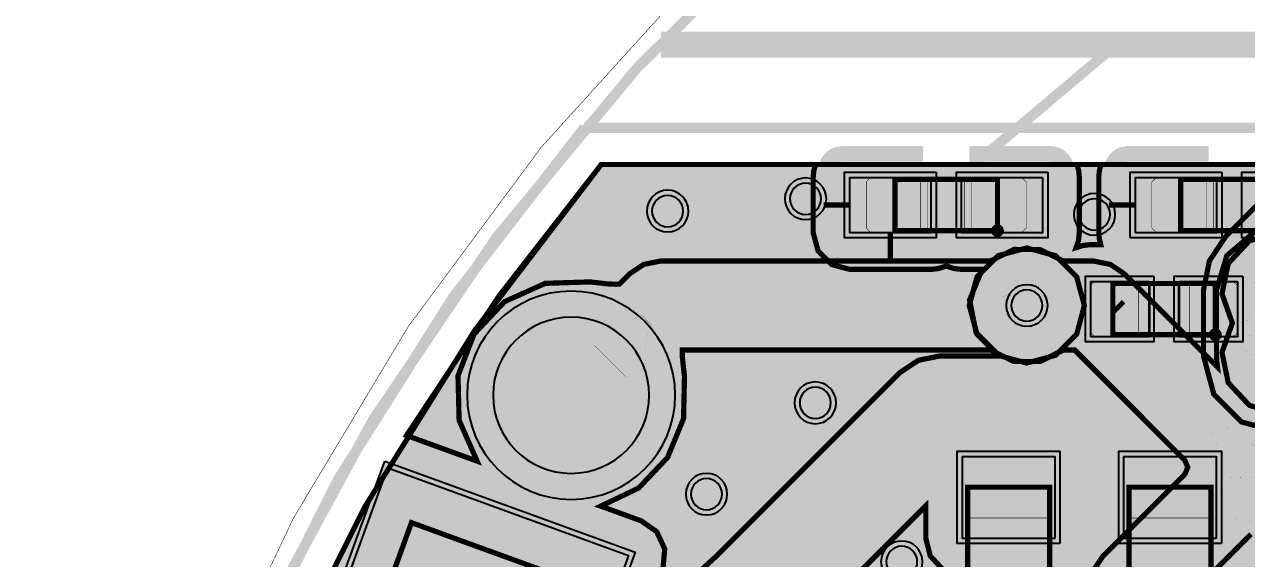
# Model space of a CAD drawing. Header units: millimetres. Extents: x -28.2 to 22.2, y -22.2 to 22.3.
# Drawn here: x -22.2 to -10.28, y 10.07 to 15.28 of the extents above; entities that cross this region are included whole.
import ezdxf

# ---------------------------------------------------------------- set-up
doc = ezdxf.new("R2010")
doc.units = ezdxf.units.MM
doc.header["$MEASUREMENT"] = 0
for name, color, linetype, true_color in [('Board-Outline-Layer', 7, 'Continuous', 0xff00ff), ('Bottom-Layer', 7, 'Continuous', 0x0000ff), ('Bottom-Paste-Mask-Layer', 7, 'Continuous', 0x800000), ('Bottom-Silkscreen-Layer', 7, 'Continuous', 0x66cc33), ('Bottom-Solder-Mask-Layer', 7, 'Continuous', 0xaa00ff), ('Component-Marking-Layer', 7, 'Continuous', 0x66ffcc), ('Component-Shape-Layer', 7, 'Continuous', 0x00cccc), ('Document-Layer', 7, 'Continuous', 0xffffff), ('GND', 7, 'Continuous', 0x999966), ('Hole-Layer', 7, 'Continuous', 0x222222), ('Multi-Layer', 7, 'Continuous', 0xc0c0c0), ('Pin-Soldering-Layer', 7, 'Continuous', 0xcc9999), ('POWER', 7, 'Continuous', 0x008000), ('Top-Layer', 7, 'Continuous', 0xff0000), ('Top-Paste-Mask-Layer', 7, 'Continuous', 0x808080), ('Top-Solder-Mask-Layer', 7, 'Continuous', 0x800080)]:
    doc.layers.add(name, color=color, linetype=linetype, true_color=true_color)

msp = doc.modelspace()

# ---------------------------------------------------------------- hatches: boundary and pattern name
at = {"layer": 'Bottom-Layer', "transparency": 33554610}
for points in [[(-16.573, 13.917), (-14.482, 13.917), (-14.499, 13.855), (-14.505, 13.791), (-14.505, 13.251), (-14.457, 13.072), (-14.326, 12.941), (-14.147, 12.893), (-13.357, 12.893), (-13.28, 12.902), (-13.207, 12.926), (-13.133, 12.902), (-13.057, 12.893), (-12.857, 12.893), (-12.979, 12.594), (-12.916, 12.278), (-12.689, 12.048), (-13.269, 12.048), (-13.479, 12.006), (-13.657, 11.887), (-15.437, 10.107), (-15.623, 9.937), (-15.824, 9.784), (-15.919, 9.829), (-16.022, 9.844), (-16.588, 9.844), (-16.767, 9.796), (-16.899, 9.665), (-16.947, 9.486), (-16.947, 8.946), (-16.899, 8.767), (-16.767, 8.636), (-16.588, 8.588), (-16.022, 8.588), (-15.961, 8.593), (-15.901, 8.609), (-15.843, 8.306), (-15.632, 8.079), (-15.334, 7.998), (-15.038, 8.088), (-14.834, 8.321), (-14.785, 8.626), (-14.786, 8.645), (-14.768, 8.716), (-14.74, 8.784), (-14.711, 8.863), (-14.701, 8.946), (-14.701, 9.035), (-14.671, 9.231), (-14.584, 9.408), (-13.406, 10.586), (-13.406, 10.268), (-13.363, 10.098), (-13.243, 9.968), (-13.319, 9.902), (-13.374, 9.817), (-13.667, 9.817), (-13.877, 9.775), (-14.055, 9.656), (-14.096, 9.616), (-14.286, 9.411), (-14.353, 9.139), (-14.281, 8.869), (-14.088, 8.667), (-14.74, 8.015), (-14.845, 7.868), (-14.897, 7.695), (-14.986, 7.574), (-15.018, 7.426), (-15.018, 6.886), (-15.01, 6.815), (-14.989, 6.746), (-14.923, 6.535), (-14.901, 6.315), (-14.901, 5.897), (-14.907, 5.752), (-14.91, 5.712), (-14.859, 5.404), (-14.652, 5.171), (-14.352, 5.084), (-14.053, 5.171), (-13.845, 5.404), (-13.795, 5.712), (-13.798, 5.752), (-13.804, 5.897), (-13.804, 6.315), (-13.8, 6.428), (-13.791, 6.541), (-13.744, 6.531), (-13.696, 6.528), (-13.13, 6.528), (-12.951, 6.576), (-12.82, 6.707), (-12.772, 6.886), (-12.772, 7.426), (-12.82, 7.605), (-12.951, 7.737), (-13.13, 7.785), (-13.419, 7.785), (-13.332, 7.871), (-11.927, 7.871), (-11.917, 7.632), (-11.808, 7.418), (-11.808, 4.537), (-12.856, 3.489), (-12.912, 3.42), (-12.953, 3.342), (-12.953, 4.111), (-12.593, 4.471), (-12.303, 4.587), (-12.12, 4.84), (-12.101, 5.152), (-12.252, 5.426), (-12.526, 5.577), (-12.838, 5.558), (-13.091, 5.375), (-13.207, 5.085), (-13.694, 4.598), (-13.788, 4.457), (-13.821, 4.291), (-13.821, 2.633), (-14.423, 2.633), (-14.44, 2.659), (-14.45, 2.69), (-14.45, 2.705), (-14.525, 2.999), (-14.741, 3.21), (-15.036, 3.279), (-15.324, 3.184), (-15.52, 2.953), (-15.569, 2.655), (-15.568, 2.644), (-15.572, 2.638), (-15.576, 2.633), (-16.25, 2.633), (-16.429, 2.585), (-16.56, 2.454), (-16.608, 2.275), (-16.608, 1.535), (-16.577, 1.39), (-16.491, 1.27), (-16.577, 1.15), (-16.608, 1.005), (-16.608, 0.265), (-16.577, 0.12), (-16.491, 0), (-16.577, -0.12), (-16.608, -0.265), (-16.608, -1.005), (-16.577, -1.15), (-16.491, -1.27), (-16.577, -1.39), (-16.608, -1.535), (-16.608, -2.275), (-16.56, -2.454), (-16.429, -2.585), (-16.25, -2.633), (-13.755, -2.633), (-13.36, -3.028), (-13.246, -3.316), (-12.996, -3.499), (-12.687, -3.522), (-12.413, -3.377), (-12.257, -3.11), (-12.267, -2.8), (-12.198, -2.722), (-12.144, -2.633), (-9.75, -2.633), (-9.571, -2.585), (-9.439, -2.454), (-9.391, -2.275), (-9.391, -1.535), (-9.422, -1.39), (-9.509, -1.27), (-9.422, -1.15), (-9.391, -1.005), (-9.391, -0.265), (-9.422, -0.12), (-9.509, 0), (-9.422, 0.12), (-9.391, 0.265), (-9.391, 1.005), (-9.422, 1.15), (-9.509, 1.27), (-9.422, 1.39), (-9.391, 1.535), (-9.391, 2.275), (-9.425, 2.427), (-9.52, 2.55), (-9.52, 7.25), (-9.396, 7.552), (-9.461, 7.871), (-9.443, 7.871), (-9.233, 7.913), (-9.055, 8.032), (-8.531, 8.556), (-7.896, 8.556), (-7.848, 8.559), (-7.8, 8.565), (-7.232, 8.565), (-6.948, 8.646), (-6.749, 8.864), (-6.694, 9.154), (-6.8, 9.43), (-6.797, 9.434), (-6.794, 9.438), (-6.752, 9.372), (-6.7, 9.313), (-6.427, 9.163), (-6.115, 9.182), (-5.862, 9.365), (-5.745, 9.654), (-4.779, 10.621), (-4.763, 10.621), (-4.805, 10.351), (-4.71, 10.095), (-4.734, 10.071), (-4.739, 10.067), (-4.743, 10.062), (-5.107, 9.698), (-5.201, 9.557), (-5.234, 9.391), (-5.234, 8.909), (-5.201, 8.742), (-5.107, 8.601), (-4.879, 8.373), (-4.738, 8.279), (-4.572, 8.246), (-1.265, 8.246), (-1.197, 8.241), (-1.129, 8.228), (-1.083, 8.219), (-1.036, 8.215), (-0.759, 8.215), (-0.901, 8.073), (-7.366, 8.073), (-7.503, 8.046), (-7.619, 7.968), (-8.94, 6.647), (-9.017, 6.531), (-9.045, 6.394), (-9.045, -1.48), (-9.017, -1.617), (-8.94, -1.733), (-8.797, -1.876), (-9.579, -2.658), (-10.402, -2.658), (-10.568, -2.691), (-10.709, -2.785), (-12.831, -4.906), (-12.925, -5.047), (-12.958, -5.213), (-12.958, -5.429), (-13.083, -5.738), (-13.01, -6.063), (-12.766, -6.291), (-12.436, -6.339), (-12.436, -7.791), (-12.488, -7.867), (-12.527, -7.95), (-12.728, -7.725), (-13.017, -7.636), (-13.213, -7.385), (-13.514, -7.281), (-13.823, -7.358), (-14.041, -7.59), (-14.097, -7.904), (-13.974, -8.197), (-13.974, -9.907), (-14.27, -9.963), (-14.494, -10.163), (-14.583, -10.451), (-14.51, -10.743), (-14.297, -10.956), (-14.005, -11.028), (-13.717, -10.938), (-13.518, -10.713), (-11.689, -12.542), (-17.637, -12.542), (-18.737, -10.83), (-19.671, -9.023), (-20.431, -7.136), (-21.011, -5.186), (-21.405, -3.19), (-21.61, -1.165), (-21.624, 0.869), (-21.447, 2.896), (-21.08, 4.897), (-20.527, 6.855), (-19.793, 8.752), (-18.883, 10.572), (-17.807, 12.299)], [(-11.908, 13.791), (-11.914, 13.855), (-11.931, 13.917), (-11.696, 13.917), (-11.713, 13.855), (-11.718, 13.791), (-11.718, 13.251), (-11.713, 13.192), (-11.699, 13.135), (-11.797, 13.135), (-11.87, 13.127), (-11.94, 13.105), (-11.916, 13.176), (-11.908, 13.251)]]:
    msp.add_hatch(color=256, dxfattribs=at).paths.add_polyline_path(points)
at = {"layer": 'Bottom-Layer'}
for points in [[(-13.357, 13.791), (-13.357, 13.251), (-14.147, 13.251), (-14.147, 13.791)], [(-12.266, 13.791), (-12.266, 13.251), (-13.057, 13.251), (-13.057, 13.791)], [(-10.57, 13.791), (-10.57, 13.251), (-11.36, 13.251), (-11.36, 13.791)], [(-12.344, 13.023), (-12.496, 13.023), (-12.527, 13.151), (-12.611, 13.251), (-12.266, 13.251), (-12.324, 13.144)], [(-12.496, 12.817), (-12.344, 12.817), (-12.337, 12.777), (-12.32, 12.741), (-12.296, 12.707), (-12.268, 12.675), (-12.573, 12.675), (-12.545, 12.707), (-12.52, 12.741), (-12.503, 12.777)], [(-11.231, 12.776), (-11.231, 12.236), (-11.797, 12.236), (-11.797, 12.776)], [(-10.365, 12.776), (-10.365, 12.236), (-10.931, 12.236), (-10.931, 12.776)], [(-10.143, 12.76), (-10.143, 12.252), (-10.254, 12.248), (-10.365, 12.236), (-10.365, 12.776), (-10.254, 12.764)], [(-12.144, 12.617), (-12.144, 12.465), (-12.184, 12.458), (-12.22, 12.441), (-12.253, 12.416), (-12.286, 12.388), (-12.286, 12.693), (-12.253, 12.665), (-12.22, 12.641), (-12.184, 12.623)], [(-12.025, 12.465), (-12.025, 12.617), (-11.897, 12.647), (-11.797, 12.731), (-11.797, 12.35), (-11.897, 12.434)], [(-10.673, 12.252), (-10.42, 12.198), (-10.21, 12.045), (-9.956, 12.506)], [(-12.148, 10.268), (-13.048, 10.268), (-13.048, 11.068), (-12.148, 11.068)], [(-10.573, 10.268), (-11.473, 10.268), (-11.473, 11.068), (-10.573, 11.068)], [(-10.439, 10.478), (-10.439, 10.859), (-10.153, 10.869), (-9.868, 10.901), (-9.868, 10.192), (-10.12, 10.402)]]:
    msp.add_hatch(color=256, dxfattribs=at).paths.add_polyline_path(points)
at = {"layer": 'Bottom-Paste-Mask-Layer'}
for points in [[(-13.987, 13.746), (-13.937, 13.796), (-13.457, 13.796), (-13.387, 13.746), (-13.387, 13.296), (-13.457, 13.246), (-13.937, 13.246), (-13.987, 13.296)], [(-13.987, 13.746), (-13.937, 13.796), (-13.457, 13.796), (-13.387, 13.746), (-13.387, 13.296), (-13.457, 13.246), (-13.937, 13.246), (-13.987, 13.296)], [(-13.027, 13.746), (-12.957, 13.796), (-12.477, 13.796), (-12.427, 13.746), (-12.427, 13.296), (-12.477, 13.246), (-12.957, 13.246), (-13.027, 13.296)], [(-13.027, 13.746), (-12.957, 13.796), (-12.477, 13.796), (-12.427, 13.746), (-12.427, 13.296), (-12.477, 13.246), (-12.957, 13.246), (-13.027, 13.296)], [(-11.2, 13.746), (-11.15, 13.796), (-10.67, 13.796), (-10.6, 13.746), (-10.6, 13.296), (-10.67, 13.246), (-11.15, 13.246), (-11.2, 13.296)], [(-11.2, 13.746), (-11.15, 13.796), (-10.67, 13.796), (-10.6, 13.746), (-10.6, 13.296), (-10.67, 13.246), (-11.15, 13.246), (-11.2, 13.296)], [(-11.216, 12.276), (-11.256, 12.236), (-11.756, 12.236), (-11.797, 12.276), (-11.797, 12.736), (-11.756, 12.776), (-11.256, 12.776), (-11.216, 12.736)], [(-11.216, 12.276), (-11.256, 12.236), (-11.756, 12.236), (-11.797, 12.276), (-11.797, 12.736), (-11.756, 12.776), (-11.256, 12.776), (-11.216, 12.736)], [(-10.946, 12.276), (-10.946, 12.736), (-10.906, 12.776), (-10.405, 12.776), (-10.365, 12.736), (-10.365, 12.276), (-10.405, 12.236), (-10.906, 12.236)], [(-10.946, 12.276), (-10.946, 12.736), (-10.906, 12.776), (-10.405, 12.776), (-10.365, 12.736), (-10.365, 12.276), (-10.405, 12.236), (-10.906, 12.236)], [(-12.148, 10.268), (-13.048, 10.268), (-13.048, 11.068), (-12.148, 11.068)], [(-10.573, 10.268), (-11.473, 10.268), (-11.473, 11.068), (-10.573, 11.068)]]:
    msp.add_hatch(color=256, dxfattribs=at).paths.add_polyline_path(points)
at = {"layer": 'Bottom-Solder-Mask-Layer'}
for points in [[(-13.306, 13.842), (-13.306, 13.201), (-14.198, 13.201), (-14.198, 13.842)], [(-12.216, 13.842), (-12.216, 13.201), (-13.107, 13.201), (-13.107, 13.842)], [(-10.519, 13.842), (-10.519, 13.201), (-11.411, 13.201), (-11.411, 13.842)], [(-9.429, 13.842), (-9.429, 13.201), (-10.321, 13.201), (-10.321, 13.842)], [(-11.18, 12.827), (-11.18, 12.186), (-11.847, 12.186), (-11.847, 12.827)], [(-10.314, 12.827), (-10.314, 12.186), (-10.982, 12.186), (-10.982, 12.827)], [(-12.097, 10.218), (-13.099, 10.218), (-13.099, 11.119), (-12.097, 11.119)], [(-10.522, 10.218), (-11.524, 10.218), (-11.524, 11.119), (-10.522, 11.119)]]:
    msp.add_hatch(color=256, dxfattribs=at).paths.add_polyline_path(points)
at = {"layer": 'Component-Marking-Layer'}
for points in [[(-12.767, 13.271, 1), (-12.647, 13.271, 1)], [(-12.767, 13.271, 1), (-12.647, 13.271, 1)], [(-10.641, 12.256, 1), (-10.521, 12.256, 1)], [(-10.641, 12.256, 1), (-10.521, 12.256, 1)]]:
    msp.add_hatch(color=256, dxfattribs=at).paths.add_polyline_path(points)
at = {"layer": 'GND', "transparency": 33554610}
for points in [[(-16.573, 13.917), (-0.626, 13.917), (-0.626, 7.739), (-0.576, 7.556), (-0.439, 7.425), (0.98, 6.652), (1.063, 6.619), (1.151, 6.608), (4.831, 6.608), (4.965, 6.326), (5.229, 6.16), (5.541, 6.16), (5.805, 6.326), (5.939, 6.608), (6.85, 6.608), (6.987, 6.636), (7.104, 6.713), (8.077, 7.687), (10.074, 7.687), (10.094, 7.687), (10.114, 7.689), (10.309, 7.429), (10.615, 7.32), (10.931, 7.4), (11.149, 7.641), (11.197, 7.962), (11.059, 8.256), (11.147, 8.494), (11.123, 8.746), (10.99, 8.961), (10.776, 9.097), (10.776, 10.221), (11.002, 10.227), (11.208, 10.322), (11.478, 10.252), (11.748, 10.32), (11.952, 10.51), (12.04, 10.774), (12.315, 10.685), (12.598, 10.744), (12.814, 10.937), (12.905, 11.212), (12.847, 11.496), (12.655, 11.713), (12.381, 11.806), (12.097, 11.749), (11.879, 11.558), (11.785, 11.285), (11.575, 11.367), (11.35, 11.36), (11.146, 11.265), (10.966, 11.327), (10.776, 11.326), (10.776, 13.917), (16.574, 13.917), (17.79, 12.324), (18.854, 10.626), (19.756, 8.837), (20.488, 6.972), (21.045, 5.047), (21.422, 3.08), (21.615, 1.085), (21.623, -0.918), (21.445, -2.914), (21.196, -2.869), (20.953, -2.937), (20.764, -3.106), (20.668, -3.34), (20.685, -3.592), (20.811, -3.812), (21.021, -3.953), (21.272, -3.989), (20.847, -5.813), (20.267, -7.593), (19.534, -9.316), (18.656, -10.97), (17.638, -12.542), (-17.637, -12.542), (-18.737, -10.83), (-19.671, -9.023), (-20.431, -7.136), (-21.011, -5.186), (-21.405, -3.19), (-21.61, -1.165), (-21.624, 0.869), (-21.447, 2.896), (-21.08, 4.897), (-20.527, 6.855), (-19.793, 8.752), (-18.883, 10.572), (-17.807, 12.299)], [(-9.956, 11.484), (-9.665, 11.566), (-9.458, 11.787), (-9.396, 12.084), (-9.498, 12.369), (-9.396, 12.655), (-9.458, 12.951), (-9.665, 13.173), (-9.956, 13.254), (-10.248, 13.173), (-10.455, 12.951), (-10.516, 12.655), (-10.415, 12.369), (-10.516, 12.084), (-10.455, 11.787), (-10.248, 11.566)], [(-12.982, 12.541), (-12.906, 12.26), (-12.701, 12.055), (-12.42, 11.979), (-12.14, 12.055), (-11.934, 12.26), (-11.859, 12.541), (-11.934, 12.821), (-12.14, 13.027), (-12.42, 13.102), (-12.701, 13.027), (-12.906, 12.821)]]:
    msp.add_hatch(color=256, dxfattribs=at).paths.add_polyline_path(points)
at = {"layer": 'Pin-Soldering-Layer'}
for points in [[(-13.707, 13.271), (-13.707, 13.771), (-13.457, 13.771), (-13.457, 13.271)], [(-13.707, 13.271), (-13.707, 13.771), (-13.457, 13.771), (-13.457, 13.271)], [(-12.707, 13.271), (-12.957, 13.271), (-12.957, 13.771), (-12.707, 13.771)], [(-12.707, 13.271), (-12.957, 13.271), (-12.957, 13.771), (-12.707, 13.771)], [(-10.92, 13.271), (-10.92, 13.771), (-10.67, 13.771), (-10.67, 13.271)], [(-10.92, 13.271), (-10.92, 13.771), (-10.67, 13.771), (-10.67, 13.271)], [(-11.332, 12.256), (-11.582, 12.256), (-11.582, 12.757), (-11.332, 12.757)], [(-11.332, 12.256), (-11.582, 12.256), (-11.582, 12.757), (-11.332, 12.757)], [(-10.832, 12.757), (-10.582, 12.757), (-10.582, 12.256), (-10.832, 12.256)], [(-10.832, 12.757), (-10.582, 12.757), (-10.582, 12.256), (-10.832, 12.256)], [(-12.998, 10.768), (-12.198, 10.768), (-12.198, 10.468), (-12.998, 10.468)], [(-12.998, 10.768), (-12.198, 10.768), (-12.198, 10.468), (-12.998, 10.468)], [(-11.423, 10.768), (-10.623, 10.768), (-10.623, 10.468), (-11.423, 10.468)], [(-11.423, 10.768), (-10.623, 10.768), (-10.623, 10.468), (-11.423, 10.468)], [(-16.828, 9.841), (-17.409, 8.243), (-19.007, 8.825), (-18.425, 10.422)], [(-16.828, 9.841), (-17.409, 8.243), (-19.007, 8.825), (-18.425, 10.422)]]:
    msp.add_hatch(color=256, dxfattribs=at).paths.add_polyline_path(points)
at = {"layer": 'POWER', "transparency": 33554610}
for points in [[(-16.573, 13.917), (-9.778, 13.917), (-10.479, 13.216), (-10.639, 12.976), (-10.696, 12.693), (-10.696, 12.045), (-10.596, 11.676), (-10.326, 11.405), (-9.956, 11.306), (-9.587, 11.405), (-9.316, 11.676), (-9.217, 12.045), (-9.217, 12.387), (-8.752, 12.852), (-0.626, 12.852), (-0.626, 8.348), (-0.901, 8.073), (-7.366, 8.073), (-7.503, 8.046), (-7.619, 7.968), (-8.203, 7.384), (-8.281, 7.268), (-8.308, 7.131), (-8.308, 4.001), (-9.207, 3.101), (-9.312, 2.944), (-9.349, 2.758), (-9.349, -1.242), (-13.374, -5.267), (-13.48, -5.424), (-13.517, -5.61), (-13.517, -7.281), (-13.801, -7.345), (-14.015, -7.544), (-14.1, -7.823), (-14.034, -8.107), (-13.834, -8.32), (-13.554, -8.403), (-13.345, -8.663), (-13.027, -8.759), (-12.71, -8.657), (-12.506, -8.394), (-12.297, -8.624), (-11.997, -8.708), (-11.699, -8.619), (-11.494, -8.385), (-11.266, -8.562), (-10.981, -8.602), (-10.713, -8.496), (-10.533, -8.27), (-10.489, -7.986), (-10.592, -7.716), (-10.815, -7.534), (-11.1, -7.486), (-11.37, -7.586), (-11.555, -7.806), (-11.79, -7.627), (-12.084, -7.591), (-12.355, -7.71), (-12.528, -7.95), (-12.537, -7.932), (-12.546, -7.915), (-12.546, -6.345), (-12.307, -6.302), (-12.109, -6.163), (-11.988, -5.952), (-11.779, -6.143), (-11.504, -6.207), (-11.232, -6.13), (-11.033, -5.93), (-10.83, -6.139), (-10.55, -6.219), (-10.268, -6.147), (-10.06, -5.944), (-9.981, -5.664), (-10.053, -5.382), (-10.257, -5.174), (-10.537, -5.096), (-10.819, -5.169), (-11.027, -5.374), (-11.257, -5.149), (-11.574, -5.088), (-11.872, -5.211), (-12.053, -5.478), (-12.086, -5.432), (-12.125, -5.389), (-8.521, -1.786), (-8.429, -1.657), (-8.383, -1.506), (-7.443, -2.446), (-7.244, -2.579), (-7.01, -2.626), (-6.537, -2.626), (-6.582, -2.856), (-6.528, -3.084), (-6.386, -3.271), (-6.18, -3.383), (-5.947, -3.402), (-5.726, -3.323), (-5.494, -3.46), (-5.225, -3.474), (-4.981, -3.361), (-4.817, -3.147), (-4.772, -2.882), (-4.856, -2.626), (3.175, -2.626), (3.41, -2.579), (3.608, -2.446), (4.194, -1.861), (4.221, -1.861), (4.356, -1.834), (4.471, -1.758), (5.138, -1.104), (5.218, -0.987), (5.246, -0.848), (5.246, -0.809), (5.412, -0.643), (5.544, -0.444), (5.591, -0.21), (5.591, 1.811), (6.815, 3.035), (6.87, 2.756), (7.054, 2.54), (7.321, 2.442), (7.156, 2.188), (7.146, 1.885), (7.296, 1.621), (7.561, 1.474), (7.863, 1.486), (8.116, 1.653), (8.245, 1.927), (8.212, 2.229), (8.028, 2.469), (7.745, 2.579), (7.902, 2.806), (7.931, 3.08), (7.826, 3.335), (8.059, 3.49), (8.187, 3.738), (8.18, 4.018), (8.039, 4.259), (9.476, 5.696), (9.608, 5.895), (9.655, 6.129), (9.655, 8.281), (9.657, 8.378), (9.664, 8.474), (10.671, 9.482), (10.708, 9.525), (10.737, 9.574), (12.596, 9.574), (12.873, 9.497), (13.151, 9.568), (13.358, 9.768), (13.358, 8.195), (13.091, 8.228), (12.839, 8.133), (12.661, 7.932), (12.596, 7.671), (12.661, 7.41), (12.839, 7.208), (13.091, 7.113), (13.358, 7.147), (13.358, 5.356), (12.794, 4.922), (12.136, 4.649), (11.43, 4.556), (10.545, 4.556), (10.36, 4.519), (10.202, 4.414), (10.148, 4.36), (9.904, 4.223), (9.756, 3.985), (9.741, 3.706), (9.863, 3.454), (10.091, 3.292), (10.369, 3.261), (10.628, 3.367), (10.803, 3.586), (13.358, 3.586), (13.358, 2.77), (12.762, 2.174), (12.602, 1.934), (12.546, 1.651), (12.546, 0.015), (8.376, 0.015), (8.199, 0.192), (7.167, 1.224), (6.957, 1.521), (6.631, 1.681), (6.267, 1.667), (5.955, 1.481), (5.929, 1.456), (5.738, 1.124), (5.738, 0.741), (5.93, 0.41), (6.262, 0.219), (6.886, -0.405), (6.799, -0.514), (6.705, -0.616), (5.796, -1.525), (5.544, -1.67), (5.398, -1.921), (5.397, -2.212), (5.543, -2.465), (5.795, -2.61), (6.086, -2.61), (6.338, -2.464), (6.483, -2.211), (7.446, -1.247), (7.518, -1.179), (7.593, -1.113), (7.618, -1.138), (7.838, -1.285), (8.096, -1.336), (12.761, -1.336), (12.761, -3.159), (12.786, -3.438), (12.922, -3.683), (12.922, -4.951), (12.061, -5.811), (11.951, -5.545), (11.724, -5.369), (11.439, -5.329), (11.399, -5.332), (11.363, -5.333), (11.599, -5.141), (11.699, -4.854), (11.636, -4.557), (11.427, -4.336), (11.133, -4.257), (10.842, -4.342), (10.637, -4.567), (10.58, -4.865), (10.686, -5.15), (10.925, -5.337), (7.535, -5.337), (7.459, -5.058), (7.254, -4.853), (6.974, -4.779), (6.694, -4.853), (6.489, -5.058), (6.413, -5.337), (2.516, -5.337), (2.44, -5.058), (2.235, -4.853), (1.955, -4.779), (1.675, -4.853), (1.469, -5.058), (1.393, -5.337), (0.811, -5.337), (0.727, -5.045), (0.504, -4.839), (0.205, -4.78), (-0.08, -4.885), (-0.336, -4.783), (-0.611, -4.816), (-0.836, -4.975), (-1.12, -4.929), (-1.389, -5.028), (-1.574, -5.248), (-1.626, -5.531), (-1.531, -5.803), (-1.314, -5.991), (-2.385, -7.062), (-2.504, -7.24), (-2.545, -7.45), (-2.545, -8.135), (-2.551, -8.28), (-2.554, -8.32), (-2.503, -8.628), (-2.296, -8.861), (-1.997, -8.948), (-1.697, -8.861), (-1.49, -8.628), (-1.439, -8.32), (-1.442, -8.28), (-1.448, -8.135), (-1.448, -7.893), (-1.331, -8.092), (-1.145, -8.227), (-0.919, -8.276), (-0.73, -8.505), (-0.45, -8.605), (-0.159, -8.548), (0.063, -8.351), (0.153, -8.068), (0.087, -7.779), (-0.118, -7.564), (-0.404, -7.484), (-0.615, -7.241), (-0.925, -7.154), (-0.206, -6.435), (5.777, -6.435), (5.54, -6.562), (5.39, -6.785), (5.361, -7.052), (5.459, -7.302), (5.662, -7.478), (5.924, -7.54), (6.1, -7.786), (6.379, -7.905), (6.68, -7.861), (6.913, -7.667), (7.012, -7.381), (6.947, -7.084), (6.738, -6.865), (6.445, -6.787), (6.294, -6.563), (6.057, -6.435), (7.333, -6.435), (7.409, -6.714), (7.614, -6.919), (7.894, -6.993), (8.174, -6.919), (8.379, -6.714), (8.456, -6.435), (8.73, -6.435), (8.603, -6.6), (8.544, -6.8), (8.256, -6.963), (8.11, -7.259), (8.156, -7.586), (8.378, -7.831), (8.7, -7.908), (9.009, -7.791), (9.009, -8.5), (8.933, -8.812), (9.041, -9.114), (9.298, -9.308), (9.618, -9.329), (9.618, -10.088), (7.668, -12.039), (-11.835, -12.039), (-13.463, -10.411), (-13.58, -10.121), (-13.833, -9.938), (-14.145, -9.919), (-14.419, -10.07), (-14.569, -10.344), (-14.55, -10.655), (-14.368, -10.909), (-14.078, -11.025), (-12.561, -12.542), (-17.637, -12.542), (-18.737, -10.83), (-19.671, -9.023), (-20.431, -7.136), (-21.011, -5.186), (-21.405, -3.19), (-21.61, -1.165), (-21.624, 0.869), (-21.447, 2.896), (-21.08, 4.897), (-20.527, 6.855), (-19.793, 8.752), (-18.883, 10.572), (-17.807, 12.299)], [(-12.982, 12.541), (-12.906, 12.26), (-12.701, 12.055), (-12.42, 11.979), (-12.14, 12.055), (-11.934, 12.26), (-11.859, 12.541), (-11.934, 12.821), (-12.14, 13.027), (-12.42, 13.102), (-12.701, 13.027), (-12.906, 12.821)]]:
    msp.add_hatch(color=256, dxfattribs=at).paths.add_polyline_path(points)
at = {"layer": 'Top-Layer', "transparency": 33554610}
for points in [[(-16.573, 13.917), (-9.858, 13.917), (-9.858, 13.297), (-10.204, 13.253), (-10.469, 13.027), (-10.569, 12.693), (-10.569, 12.304), (-10.569, 12.3), (-10.569, 12.296), (-10.569, 12.045), (-10.566, 11.993), (-10.56, 11.942), (-11.465, 12.847), (-11.606, 12.942), (-11.773, 12.975), (-12.065, 12.975), (-12.292, 13.087), (-12.545, 13.088), (-12.773, 12.977), (-12.774, 12.976), (-12.775, 12.975), (-15.991, 12.975), (-16.158, 12.942), (-16.299, 12.848), (-16.397, 12.75), (-16.427, 12.748), (-16.503, 12.751), (-16.685, 12.771), (-17.12, 12.757), (-17.517, 12.578), (-17.815, 12.261), (-17.971, 11.855), (-17.96, 11.42), (-17.784, 11.022), (-18.473, 11.273), (-17.573, 12.631)], [(-21.447, -2.894), (-21.62, -0.959), (-21.619, 0.984), (-21.444, 2.919), (-19.216, 2.108), (-19.032, 2.092), (-18.864, 2.171), (-18.757, 2.323), (-17.954, 4.531), (-17.937, 4.715), (-18.016, 4.884), (-18.168, 4.99), (-20.517, 5.845), (-20.69, 5.863), (-20.85, 5.798), (-20.384, 7.269), (-19.814, 8.703), (-19.739, 8.526), (-19.582, 8.414), (-17.233, 7.559), (-17.048, 7.542), (-16.88, 7.621), (-16.774, 7.773), (-15.97, 9.981), (-15.954, 10.166), (-16.032, 10.334), (-16.184, 10.44), (-16.578, 10.583), (-16.208, 10.76), (-15.926, 11.058), (-15.77, 11.437), (-15.761, 11.847), (-15.781, 12.029), (-15.784, 12.105), (-15.784, 12.107), (-12.775, 12.106), (-12.774, 12.106), (-12.773, 12.105), (-12.545, 11.994), (-12.292, 11.994), (-12.065, 12.106), (-11.953, 12.106), (-10.879, 11.032), (-10.85, 10.962), (-10.879, 10.892), (-11.681, 10.09), (-11.775, 9.949), (-11.808, 9.782), (-11.808, 8.13), (-11.931, 7.842), (-11.881, 7.534), (-11.674, 7.3), (-11.374, 7.213), (-11.074, 7.3), (-10.867, 7.534), (-10.817, 7.842), (-10.94, 8.13), (-10.94, 9.603), (-10.233, 10.309), (-10.06, 10.438), (-9.858, 10.512), (-9.845, 10.416), (-9.806, 10.327), (-9.845, 10.238), (-9.858, 10.142), (-9.858, 9.242), (-9.845, 9.146), (-9.806, 9.057), (-9.845, 8.968), (-9.858, 8.872), (-9.858, 8.33), (-9.859, 8.322), (-9.861, 8.314), (-10.01, 8.164), (-10.272, 8.068), (-10.456, 7.858), (-10.515, 7.586), (-10.526, 7.586), (-10.692, 7.553), (-10.833, 7.459), (-12.704, 5.588), (-12.994, 5.471), (-13.177, 5.218), (-13.196, 4.906), (-13.046, 4.632), (-12.772, 4.482), (-12.46, 4.501), (-12.207, 4.684), (-12.09, 4.973), (-10.346, 6.718), (-9.858, 6.718), (-9.858, 6.702), (-9.845, 6.606), (-9.806, 6.517), (-9.845, 6.428), (-9.858, 6.332), (-9.858, 6.201), (-9.926, 6.162), (-10.004, 6.149), (-10.214, 6.107), (-10.392, 5.988), (-15.843, 0.536), (-15.962, 0.358), (-16.004, 0.148), (-16.004, -1.161), (-16.621, -1.27), (-16.875, -1.305), (-17.131, -1.323), (-17.33, -1.245), (-17.476, -1.211), (-17.626, -1.217), (-17.68, -1.214), (-17.734, -1.219), (-17.971, -1.261), (-17.97, -1.211), (-17.975, -1.162), (-18.383, 1.153), (-18.461, 1.321), (-18.613, 1.427), (-18.798, 1.443), (-18.802, 1.442), (-18.826, 1.575), (-18.904, 1.743), (-19.056, 1.85), (-19.241, 1.866), (-21.21, 1.519), (-21.378, 1.44), (-21.485, 1.288), (-21.501, 1.104), (-21.464, 0.896), (-21.542, 0.755), (-21.55, 0.594), (-21.142, -1.72), (-21.064, -1.888), (-20.912, -1.995), (-20.727, -2.011), (-19.273, -1.754), (-19.354, -1.872), (-19.465, -1.962), (-20.855, -2.784), (-21.123, -2.832), (-21.391, -2.88), (-21.419, -2.886)]]:
    msp.add_hatch(color=256, dxfattribs=at).paths.add_polyline_path(points)
at = {"layer": 'Top-Layer'}
for points in [[(-12.697, 12.465), (-12.697, 12.617), (-12.656, 12.623), (-12.62, 12.641), (-12.587, 12.665), (-12.555, 12.693), (-12.555, 12.388), (-12.587, 12.416), (-12.62, 12.441), (-12.656, 12.458)], [(-12.144, 12.617), (-12.144, 12.465), (-12.184, 12.458), (-12.22, 12.441), (-12.253, 12.416), (-12.286, 12.388), (-12.286, 12.693), (-12.253, 12.665), (-12.22, 12.641), (-12.184, 12.623)], [(-17.629, 11.665, 1), (-16.105, 11.665, 1)], [(-16.187, 12.453), (-16.079, 12.345), (-16.101, 12.317), (-16.118, 12.284), (-16.13, 12.245), (-16.138, 12.202), (-16.143, 12.106), (-16.138, 12.002), (-16.116, 11.792), (-16.107, 11.697), (-16.106, 11.618), (-16.915, 12.426), (-16.835, 12.425), (-16.741, 12.416), (-16.53, 12.394), (-16.426, 12.389), (-16.33, 12.394), (-16.287, 12.402), (-16.249, 12.414), (-16.215, 12.431)], [(-9.706, 11.038), (-10.128, 11.122), (-10.486, 11.362), (-10.625, 11.285), (-10.507, 11.08), (-10.507, 10.844), (-10.625, 10.639), (-10.486, 10.563), (-10.128, 10.802), (-9.706, 10.886)], [(-18.656, 10.958), (-16.306, 10.103), (-17.11, 7.895), (-19.459, 8.75)]]:
    msp.add_hatch(color=256, dxfattribs=at).paths.add_polyline_path(points)
at = {"layer": 'Top-Paste-Mask-Layer'}
for points in [[(-17.629, 11.665, 1), (-16.105, 11.665, 1)], [(-18.656, 10.958), (-16.306, 10.103), (-17.11, 7.895), (-19.459, 8.75)]]:
    msp.add_hatch(color=256, dxfattribs=at).paths.add_polyline_path(points)
at = {"layer": 'Top-Solder-Mask-Layer'}
for points in [[(-17.883, 11.665, 1), (-15.851, 11.665, 1)], [(-18.686, 11.023), (-16.242, 10.133), (-17.08, 7.831), (-19.524, 8.72)]]:
    msp.add_hatch(color=256, dxfattribs=at).paths.add_polyline_path(points)

# ---------------------------------------------------------------- linework, layer by layer
at = {"layer": 'Board-Outline-Layer', "const_width": 0.1}
msp.add_lwpolyline([(-16.739, 14.276, 0.346), (-17.821, -12.9)], format="xyb", dxfattribs=at)
msp.add_lwpolyline([(16.741, 14.275), (-16.74, 14.275)], dxfattribs=at)
at = {"layer": 'Bottom-Layer', "const_width": 0.00508}
msp.add_lwpolyline([(-22.199, 0, 1), (22.2, 0), (22.2, 0, 1), (-22.199, 0)], format="xyb", dxfattribs=at)
at = {"layer": 'Bottom-Layer'}
for points, const_width in [([(-19.793, 8.752), (-18.883, 10.572), (-17.807, 12.299), (-16.573, 13.917), (-14.482, 13.917), (-14.499, 13.855), (-14.505, 13.791), (-14.505, 13.251), (-14.457, 13.072), (-14.326, 12.941), (-14.147, 12.893), (-13.357, 12.893), (-13.28, 12.902), (-13.207, 12.926), (-13.133, 12.902), (-13.057, 12.893), (-12.857, 12.893), (-12.979, 12.594), (-12.916, 12.278), (-12.689, 12.048), (-13.269, 12.048), (-13.479, 12.006), (-13.657, 11.887), (-15.437, 10.107), (-15.623, 9.937)], 0.0508), ([(-12.662, 13.521), (-12.42, 13.28)], 0.152), ([(-14.144, 13.521), (-14.403, 13.521)], 0.0508), ([(-11.358, 13.521), (-11.617, 13.521)], 0.0508), ([(-13.752, 13.254), (-13.752, 12.995)], 0.0508), ([(-12.42, 13.28), (-12.42, 12.541)], 0.152), ([(-10.143, 12.506), (-9.956, 12.693)], 0.508), ([(-10.673, 12.506), (-10.143, 12.506)], 0.508), ([(-12.42, 12.541), (-11.548, 12.541)], 0.152), ([(-11.548, 12.541), (-11.514, 12.506)], 0.152), ([(-13.269, 11.499), (-15.342, 9.426)], 0.381), ([(-9.441, 11.499), (-13.269, 11.499)], 0.381), ([(-11.023, 10.668), (-12.598, 10.668)], 0.381), ([(-9.76, 10.668), (-11.023, 10.668)], 0.381), ([(-14.584, 9.408), (-13.406, 10.586), (-13.406, 10.268), (-13.363, 10.098), (-13.243, 9.968)], 0.0508)]:
    msp.add_lwpolyline(points, dxfattribs=dict(at, const_width=const_width))
for points, const_width in [([(-11.908, 13.791), (-11.914, 13.855), (-11.931, 13.917), (-11.696, 13.917), (-11.713, 13.855), (-11.718, 13.791), (-11.718, 13.251), (-11.713, 13.192), (-11.699, 13.135), (-11.797, 13.135), (-11.87, 13.127), (-11.94, 13.105), (-11.916, 13.176), (-11.908, 13.251)], 0.0508), ([(-12.344, 13.023), (-12.496, 13.023), (-12.527, 13.151), (-12.611, 13.251), (-12.266, 13.251), (-12.324, 13.144)], 0.000254), ([(-12.496, 12.817), (-12.344, 12.817), (-12.337, 12.777), (-12.32, 12.741), (-12.296, 12.707), (-12.268, 12.675), (-12.573, 12.675), (-12.545, 12.707), (-12.52, 12.741), (-12.503, 12.777)], 0.000254), ([(-10.143, 12.76), (-10.143, 12.252), (-10.254, 12.248), (-10.365, 12.236), (-10.365, 12.776), (-10.254, 12.764)], 0.000254), ([(-12.144, 12.617), (-12.144, 12.465), (-12.184, 12.458), (-12.22, 12.441), (-12.253, 12.416), (-12.286, 12.388), (-12.286, 12.693), (-12.253, 12.665), (-12.22, 12.641), (-12.184, 12.623)], 0.000254), ([(-12.025, 12.465), (-12.025, 12.617), (-11.897, 12.647), (-11.797, 12.731), (-11.797, 12.35), (-11.897, 12.434)], 0.000254), ([(-10.673, 12.252), (-10.42, 12.198), (-10.21, 12.045), (-9.956, 12.506)], 0.000254), ([(-10.439, 10.478), (-10.439, 10.859), (-10.153, 10.869), (-9.868, 10.901), (-9.868, 10.192), (-10.12, 10.402)], 0.000254)]:
    msp.add_lwpolyline(points, close=True, dxfattribs=dict(at, const_width=const_width))
for points in [[(-13.357, 13.791), (-13.357, 13.251), (-14.147, 13.251), (-14.147, 13.791)], [(-12.266, 13.791), (-12.266, 13.251), (-13.057, 13.251), (-13.057, 13.791)], [(-10.57, 13.791), (-10.57, 13.251), (-11.36, 13.251), (-11.36, 13.791)], [(-11.231, 12.776), (-11.231, 12.236), (-11.797, 12.236), (-11.797, 12.776)], [(-10.365, 12.776), (-10.365, 12.236), (-10.931, 12.236), (-10.931, 12.776)], [(-12.148, 10.268), (-13.048, 10.268), (-13.048, 11.068), (-12.148, 11.068)], [(-10.573, 10.268), (-11.473, 10.268), (-11.473, 11.068), (-10.573, 11.068)]]:
    msp.add_lwpolyline(points, close=True, dxfattribs=at)
at = {"layer": 'Bottom-Paste-Mask-Layer', "const_width": 0.00508}
for points in [[(-13.987, 13.746), (-13.937, 13.796), (-13.457, 13.796), (-13.387, 13.746), (-13.387, 13.296), (-13.457, 13.246), (-13.937, 13.246), (-13.987, 13.296)], [(-13.987, 13.746), (-13.937, 13.796), (-13.457, 13.796), (-13.387, 13.746), (-13.387, 13.296), (-13.457, 13.246), (-13.937, 13.246), (-13.987, 13.296)], [(-13.027, 13.746), (-12.957, 13.796), (-12.477, 13.796), (-12.427, 13.746), (-12.427, 13.296), (-12.477, 13.246), (-12.957, 13.246), (-13.027, 13.296)], [(-13.027, 13.746), (-12.957, 13.796), (-12.477, 13.796), (-12.427, 13.746), (-12.427, 13.296), (-12.477, 13.246), (-12.957, 13.246), (-13.027, 13.296)], [(-11.2, 13.746), (-11.15, 13.796), (-10.67, 13.796), (-10.6, 13.746), (-10.6, 13.296), (-10.67, 13.246), (-11.15, 13.246), (-11.2, 13.296)], [(-11.2, 13.746), (-11.15, 13.796), (-10.67, 13.796), (-10.6, 13.746), (-10.6, 13.296), (-10.67, 13.246), (-11.15, 13.246), (-11.2, 13.296)], [(-11.216, 12.276), (-11.256, 12.236), (-11.756, 12.236), (-11.797, 12.276), (-11.797, 12.736), (-11.756, 12.776), (-11.256, 12.776), (-11.216, 12.736)], [(-11.216, 12.276), (-11.256, 12.236), (-11.756, 12.236), (-11.797, 12.276), (-11.797, 12.736), (-11.756, 12.776), (-11.256, 12.776), (-11.216, 12.736)], [(-10.946, 12.276), (-10.946, 12.736), (-10.906, 12.776), (-10.405, 12.776), (-10.365, 12.736), (-10.365, 12.276), (-10.405, 12.236), (-10.906, 12.236)], [(-10.946, 12.276), (-10.946, 12.736), (-10.906, 12.776), (-10.405, 12.776), (-10.365, 12.736), (-10.365, 12.276), (-10.405, 12.236), (-10.906, 12.236)]]:
    msp.add_lwpolyline(points, close=True, dxfattribs=at)
at = {"layer": 'Bottom-Paste-Mask-Layer'}
for points in [[(-12.148, 10.268), (-13.048, 10.268), (-13.048, 11.068), (-12.148, 11.068)], [(-10.573, 10.268), (-11.473, 10.268), (-11.473, 11.068), (-10.573, 11.068)]]:
    msp.add_lwpolyline(points, close=True, dxfattribs=at)
at = {"layer": 'Bottom-Silkscreen-Layer'}
for points, const_width in [([(-14.375, 13.868, -0.414), (-14.223, 14.02)], 0.152), ([(-14.375, 13.868, -0.414), (-14.223, 14.02)], 0.152), ([(-12.038, 13.868, 0.414), (-12.19, 14.02)], 0.152), ([(-12.038, 13.868, 0.414), (-12.19, 14.02)], 0.152), ([(-11.589, 13.868, -0.414), (-11.436, 14.02)], 0.152), ([(-11.589, 13.868, -0.414), (-11.436, 14.02)], 0.152), ([(-14.223, 13.023, -0.414), (-14.375, 13.175)], 0.152), ([(-14.223, 13.023, -0.414), (-14.375, 13.175)], 0.152), ([(-12.19, 13.023, 0.414), (-12.038, 13.175)], 0.152), ([(-12.19, 13.023, 0.414), (-12.038, 13.175)], 0.152), ([(-11.436, 13.023, -0.414), (-11.589, 13.175)], 0.152), ([(-11.436, 13.023, -0.414), (-11.589, 13.175)], 0.152), ([(-12.998, 11.358, 0.414), (-13.308, 11.049)], 0.254), ([(-12.998, 11.358, 0.414), (-13.308, 11.049)], 0.254), ([(-11.888, 11.049, 0.414), (-12.198, 11.358)], 0.254), ([(-11.888, 11.049, 0.414), (-12.198, 11.358)], 0.254), ([(-11.423, 11.358, 0.414), (-11.733, 11.049)], 0.254), ([(-11.423, 11.358, 0.414), (-11.733, 11.049)], 0.254), ([(-10.313, 11.049, 0.414), (-10.623, 11.358)], 0.254), ([(-10.313, 11.049, 0.414), (-10.623, 11.358)], 0.254)]:
    msp.add_lwpolyline(points, format="xyb", dxfattribs=dict(at, const_width=const_width))
for points, const_width in [([(-14.223, 14.02), (-13.433, 14.02)], 0.152), ([(-14.223, 14.02), (-13.433, 14.02)], 0.152), ([(-12.19, 14.02), (-12.98, 14.02)], 0.152), ([(-12.19, 14.02), (-12.98, 14.02)], 0.152), ([(-11.436, 14.02), (-10.646, 14.02)], 0.152), ([(-11.436, 14.02), (-10.646, 14.02)], 0.152), ([(-14.375, 13.175), (-14.375, 13.868)], 0.152), ([(-14.375, 13.175), (-14.375, 13.868)], 0.152), ([(-12.038, 13.175), (-12.038, 13.868)], 0.152), ([(-12.038, 13.175), (-12.038, 13.868)], 0.152), ([(-11.589, 13.175), (-11.589, 13.868)], 0.152), ([(-11.589, 13.175), (-11.589, 13.868)], 0.152), ([(-13.433, 13.023), (-14.223, 13.023)], 0.152), ([(-13.433, 13.023), (-14.223, 13.023)], 0.152), ([(-12.98, 13.023), (-12.19, 13.023)], 0.152), ([(-12.98, 13.023), (-12.19, 13.023)], 0.152), ([(-12.025, 12.008), (-12.025, 13.005)], 0.152), ([(-12.025, 13.005), (-11.307, 13.005)], 0.152), ([(-12.025, 12.008), (-12.025, 13.005)], 0.152), ([(-12.025, 13.005), (-11.307, 13.005)], 0.152), ([(-10.646, 13.023), (-11.436, 13.023)], 0.152), ([(-10.646, 13.023), (-11.436, 13.023)], 0.152), ([(-10.137, 13.005), (-10.855, 13.005)], 0.152), ([(-10.137, 13.005), (-10.855, 13.005)], 0.152), ([(-11.307, 12.008), (-12.025, 12.008)], 0.152), ([(-11.307, 12.008), (-12.025, 12.008)], 0.152), ([(-10.855, 12.008), (-10.137, 12.008)], 0.152), ([(-10.855, 12.008), (-10.137, 12.008)], 0.152), ([(-12.198, 11.358), (-12.998, 11.358)], 0.254), ([(-12.198, 11.358), (-12.998, 11.358)], 0.254), ([(-10.623, 11.358), (-11.423, 11.358)], 0.254), ([(-10.623, 11.358), (-11.423, 11.358)], 0.254), ([(-13.308, 10.249), (-13.308, 11.049)], 0.254), ([(-13.308, 10.249), (-13.308, 11.049)], 0.254), ([(-11.888, 10.249), (-11.888, 11.049)], 0.254), ([(-11.888, 10.249), (-11.888, 11.049)], 0.254), ([(-11.733, 10.249), (-11.733, 11.049)], 0.254), ([(-11.733, 10.249), (-11.733, 11.049)], 0.254), ([(-10.313, 10.249), (-10.313, 11.049)], 0.254), ([(-10.313, 10.249), (-10.313, 11.049)], 0.254)]:
    msp.add_lwpolyline(points, dxfattribs=dict(at, const_width=const_width))
at = {"layer": 'Bottom-Solder-Mask-Layer'}
for points in [[(-13.306, 13.842), (-13.306, 13.201), (-14.198, 13.201), (-14.198, 13.842)], [(-12.216, 13.842), (-12.216, 13.201), (-13.107, 13.201), (-13.107, 13.842)], [(-10.519, 13.842), (-10.519, 13.201), (-11.411, 13.201), (-11.411, 13.842)], [(-9.429, 13.842), (-9.429, 13.201), (-10.321, 13.201), (-10.321, 13.842)], [(-11.18, 12.827), (-11.18, 12.186), (-11.847, 12.186), (-11.847, 12.827)], [(-10.314, 12.827), (-10.314, 12.186), (-10.982, 12.186), (-10.982, 12.827)], [(-12.097, 10.218), (-13.099, 10.218), (-13.099, 11.119), (-12.097, 11.119)], [(-10.522, 10.218), (-11.524, 10.218), (-11.524, 11.119), (-10.522, 11.119)]]:
    msp.add_lwpolyline(points, close=True, dxfattribs=at)
at = {"layer": 'Component-Marking-Layer', "const_width": 0.00508}
for points in [[(-12.767, 13.271, 1), (-12.647, 13.271, 1)], [(-12.767, 13.271, 1), (-12.647, 13.271, 1)], [(-10.641, 12.256, 1), (-10.521, 12.256, 1)], [(-10.641, 12.256, 1), (-10.521, 12.256, 1)]]:
    msp.add_lwpolyline(points, format="xyb", close=True, dxfattribs=at)
at = {"layer": 'Component-Shape-Layer', "const_width": 0.0508}
for points in [[(-12.707, 13.271), (-13.707, 13.271), (-13.707, 13.771), (-12.707, 13.771)], [(-12.707, 13.271), (-13.707, 13.271), (-13.707, 13.771), (-12.707, 13.771)], [(-9.92, 13.271), (-10.92, 13.271), (-10.92, 13.771), (-9.92, 13.771)], [(-9.92, 13.271), (-10.92, 13.271), (-10.92, 13.771), (-9.92, 13.771)], [(-10.581, 12.256), (-11.581, 12.256), (-11.581, 12.756), (-10.581, 12.756)], [(-10.581, 12.256), (-11.581, 12.256), (-11.581, 12.756), (-10.581, 12.756)], [(-12.998, 9.168), (-12.998, 10.768), (-12.198, 10.768), (-12.198, 9.168)], [(-12.998, 9.168), (-12.998, 10.768), (-12.198, 10.768), (-12.198, 9.168)], [(-11.423, 9.168), (-11.423, 10.768), (-10.623, 10.768), (-10.623, 9.168)], [(-11.423, 9.168), (-11.423, 10.768), (-10.623, 10.768), (-10.623, 9.168)], [(-18.425, 10.422), (-15.211, 9.253), (-17.708, 2.393), (-20.922, 3.563)], [(-18.425, 10.422), (-15.211, 9.253), (-17.708, 2.393), (-20.922, 3.563)]]:
    msp.add_lwpolyline(points, close=True, dxfattribs=at)
at = {"layer": 'Document-Layer', "const_width": 0.1}
for points in [[(17.822, -12.9, 1.957), (-17.835, -12.881)], [(-11.532, 15.1, 0.517), (-10.401, -15.9)]]:
    msp.add_lwpolyline(points, format="xyb", dxfattribs=at)
at = {"layer": 'Document-Layer'}
for points, const_width in [([(-15.991, 15.086), (16.027, 15.086)], 0.254), ([(11.533, 15.1), (-11.532, 15.1)], 0.1)]:
    msp.add_lwpolyline(points, dxfattribs=dict(at, const_width=const_width))
at = {"layer": 'GND', "const_width": 0.00508}
msp.add_lwpolyline([(-22.199, 0, 1), (22.2, 0), (22.2, 0, 1), (-22.199, 0)], format="xyb", dxfattribs=at)
at = {"layer": 'GND', "const_width": 0.0508}
msp.add_lwpolyline([(17.638, -12.542), (-17.637, -12.542), (-18.737, -10.83), (-19.671, -9.023), (-20.431, -7.136), (-21.011, -5.186), (-21.405, -3.19), (-21.61, -1.165), (-21.624, 0.869), (-21.447, 2.896), (-21.08, 4.897), (-20.527, 6.855), (-19.793, 8.752), (-18.883, 10.572), (-17.807, 12.299), (-16.573, 13.917), (-0.626, 13.917)], dxfattribs=at)
for points in [[(-9.956, 11.484), (-9.665, 11.566), (-9.458, 11.787), (-9.396, 12.084), (-9.498, 12.369), (-9.396, 12.655), (-9.458, 12.951), (-9.665, 13.173), (-9.956, 13.254), (-10.248, 13.173), (-10.455, 12.951), (-10.516, 12.655), (-10.415, 12.369), (-10.516, 12.084), (-10.455, 11.787), (-10.248, 11.566)], [(-12.982, 12.541), (-12.906, 12.26), (-12.701, 12.055), (-12.42, 11.979), (-12.14, 12.055), (-11.934, 12.26), (-11.859, 12.541), (-11.934, 12.821), (-12.14, 13.027), (-12.42, 13.102), (-12.701, 13.027), (-12.906, 12.821)]]:
    msp.add_lwpolyline(points, close=True, dxfattribs=at)
at = {"layer": 'Hole-Layer'}
msp.add_lwpolyline([(-14.732, 13.582, 1), (-14.427, 13.582, 1)], format="xyb", close=True, dxfattribs=at)
for points in [[(-16.078, 13.462, 1), (-15.773, 13.462), (-15.773, 13.462, 1), (-16.078, 13.462)], [(-11.912, 13.43, 1), (-11.607, 13.43), (-11.607, 13.43, 1), (-11.912, 13.43)], [(-12.573, 12.541, 1), (-12.268, 12.541), (-12.268, 12.541, 1), (-12.573, 12.541)], [(-14.637, 11.591, 1), (-14.332, 11.591), (-14.332, 11.591, 1), (-14.637, 11.591)], [(-15.698, 10.7, 1), (-15.394, 10.7), (-15.394, 10.7, 1), (-15.698, 10.7)], [(-13.793, 10.04, 1), (-13.489, 10.04), (-13.489, 10.04, 1), (-13.793, 10.04)]]:
    msp.add_lwpolyline(points, format="xyb", dxfattribs=at)
at = {"layer": 'Multi-Layer'}
for points in [[(-14.782, 13.582, 1), (-14.376, 13.582, 1)], [(-16.129, 13.462, 1), (-15.722, 13.462, 1)], [(-11.963, 13.43, 1), (-11.557, 13.43, 1)], [(-14.688, 11.591, 1), (-14.281, 11.591, 1)], [(-13.844, 10.04, 1), (-13.438, 10.04, 1)]]:
    msp.add_lwpolyline(points, format="xyb", close=True, dxfattribs=at)
for points in [[(-12.623, 12.541, 1), (-12.217, 12.541), (-12.217, 12.541, 1), (-12.623, 12.541)], [(-15.749, 10.7, 1), (-15.343, 10.7), (-15.343, 10.7, 1), (-15.749, 10.7)]]:
    msp.add_lwpolyline(points, format="xyb", dxfattribs=at)
at = {"layer": 'Pin-Soldering-Layer', "const_width": 0.00508}
for points in [[(-13.707, 13.271), (-13.707, 13.771), (-13.457, 13.771), (-13.457, 13.271)], [(-13.707, 13.271), (-13.707, 13.771), (-13.457, 13.771), (-13.457, 13.271)], [(-12.707, 13.271), (-12.957, 13.271), (-12.957, 13.771), (-12.707, 13.771)], [(-12.707, 13.271), (-12.957, 13.271), (-12.957, 13.771), (-12.707, 13.771)], [(-10.92, 13.271), (-10.92, 13.771), (-10.67, 13.771), (-10.67, 13.271)], [(-10.92, 13.271), (-10.92, 13.771), (-10.67, 13.771), (-10.67, 13.271)], [(-11.332, 12.256), (-11.582, 12.256), (-11.582, 12.757), (-11.332, 12.757)], [(-11.332, 12.256), (-11.582, 12.256), (-11.582, 12.757), (-11.332, 12.757)], [(-10.832, 12.757), (-10.582, 12.757), (-10.582, 12.256), (-10.832, 12.256)], [(-10.832, 12.757), (-10.582, 12.757), (-10.582, 12.256), (-10.832, 12.256)], [(-12.998, 10.768), (-12.198, 10.768), (-12.198, 10.468), (-12.998, 10.468)], [(-12.998, 10.768), (-12.198, 10.768), (-12.198, 10.468), (-12.998, 10.468)], [(-11.423, 10.768), (-10.623, 10.768), (-10.623, 10.468), (-11.423, 10.468)], [(-11.423, 10.768), (-10.623, 10.768), (-10.623, 10.468), (-11.423, 10.468)], [(-16.828, 9.841), (-17.409, 8.243), (-19.007, 8.825), (-18.425, 10.422)], [(-16.828, 9.841), (-17.409, 8.243), (-19.007, 8.825), (-18.425, 10.422)]]:
    msp.add_lwpolyline(points, close=True, dxfattribs=at)
at = {"layer": 'POWER', "const_width": 0.00508}
msp.add_lwpolyline([(-22.199, 0, 1), (22.2, 0), (22.2, 0, 1), (-22.199, 0)], format="xyb", dxfattribs=at)
at = {"layer": 'POWER'}
for points, const_width in [([(-9.956, 12.693), (-9.058, 13.591)], 0.762), ([(-21.624, 0.869), (-21.447, 2.896), (-21.08, 4.897), (-20.527, 6.855), (-19.793, 8.752), (-18.883, 10.572), (-17.807, 12.299), (-16.573, 13.917), (-9.778, 13.917), (-10.479, 13.216), (-10.639, 12.976), (-10.696, 12.693), (-10.696, 12.045), (-10.596, 11.676), (-10.326, 11.405), (-9.956, 11.306)], 0.0508), ([(-9.956, 12.693), (-9.956, 12.045)], 0.762)]:
    msp.add_lwpolyline(points, dxfattribs=dict(at, const_width=const_width))
at = {"layer": 'POWER', "const_width": 0.0508}
msp.add_lwpolyline([(-12.982, 12.541), (-12.906, 12.26), (-12.701, 12.055), (-12.42, 11.979), (-12.14, 12.055), (-11.934, 12.26), (-11.859, 12.541), (-11.934, 12.821), (-12.14, 13.027), (-12.42, 13.102), (-12.701, 13.027), (-12.906, 12.821)], close=True, dxfattribs=at)
at = {"layer": 'Top-Layer', "const_width": 0.00508}
msp.add_lwpolyline([(-22.199, 0, 1), (22.2, 0), (22.2, 0, 1), (-22.199, 0)], format="xyb", dxfattribs=at)
at = {"layer": 'Top-Layer'}
for points, const_width in [([(-10.204, 13.253), (-10.469, 13.027), (-10.569, 12.693), (-10.569, 12.304), (-10.569, 12.3), (-10.569, 12.296), (-10.569, 12.045), (-10.566, 11.993), (-10.56, 11.942), (-11.465, 12.847), (-11.606, 12.942), (-11.773, 12.975), (-12.065, 12.975), (-12.292, 13.087), (-12.545, 13.088), (-12.773, 12.977), (-12.774, 12.976), (-12.775, 12.975), (-15.991, 12.975), (-16.158, 12.942), (-16.299, 12.848), (-16.397, 12.75), (-16.427, 12.748), (-16.503, 12.751), (-16.685, 12.771), (-17.12, 12.757), (-17.517, 12.578), (-17.815, 12.261), (-17.971, 11.855), (-17.96, 11.42), (-17.784, 11.022), (-18.473, 11.273), (-17.573, 12.631), (-16.573, 13.917), (-9.858, 13.917)], 0.0508), ([(-11.687, 13.502), (-11.76, 13.43)], 0.635), ([(-8.75, 13.502), (-11.687, 13.502)], 0.635), ([(-15.991, 12.541), (-16.867, 11.665)], 0.152), ([(-12.42, 12.541), (-15.991, 12.541)], 0.152), ([(-11.773, 12.541), (-12.42, 12.541)], 0.152), ([(-10.194, 10.962), (-11.773, 12.541)], 0.152), ([(-15.97, 9.981), (-15.954, 10.166), (-16.032, 10.334), (-16.184, 10.44), (-16.578, 10.583), (-16.208, 10.76), (-15.926, 11.058), (-15.77, 11.437), (-15.761, 11.847), (-15.781, 12.029), (-15.784, 12.105), (-15.784, 12.107), (-12.775, 12.106), (-12.774, 12.106), (-12.773, 12.105), (-12.545, 11.994), (-12.292, 11.994), (-12.065, 12.106), (-11.953, 12.106), (-10.879, 11.032), (-10.85, 10.962), (-10.879, 10.892), (-11.681, 10.09), (-11.775, 9.949)], 0.0508), ([(-10.194, 10.962), (-11.374, 9.782)], 0.152), ([(-10.94, 9.603), (-10.233, 10.309)], 0.0508)]:
    msp.add_lwpolyline(points, dxfattribs=dict(at, const_width=const_width))
at = {"layer": 'Top-Layer', "const_width": 0.000254}
for points in [[(-12.697, 12.465), (-12.697, 12.617), (-12.656, 12.623), (-12.62, 12.641), (-12.587, 12.665), (-12.555, 12.693), (-12.555, 12.388), (-12.587, 12.416), (-12.62, 12.441), (-12.656, 12.458)], [(-12.144, 12.617), (-12.144, 12.465), (-12.184, 12.458), (-12.22, 12.441), (-12.253, 12.416), (-12.286, 12.388), (-12.286, 12.693), (-12.253, 12.665), (-12.22, 12.641), (-12.184, 12.623)], [(-16.187, 12.453), (-16.079, 12.345), (-16.101, 12.317), (-16.118, 12.284), (-16.13, 12.245), (-16.138, 12.202), (-16.143, 12.106), (-16.138, 12.002), (-16.116, 11.792), (-16.107, 11.697), (-16.106, 11.618), (-16.915, 12.426), (-16.835, 12.425), (-16.741, 12.416), (-16.53, 12.394), (-16.426, 12.389), (-16.33, 12.394), (-16.287, 12.402), (-16.249, 12.414), (-16.215, 12.431)], [(-9.706, 11.038), (-10.128, 11.122), (-10.486, 11.362), (-10.625, 11.285), (-10.507, 11.08), (-10.507, 10.844), (-10.625, 10.639), (-10.486, 10.563), (-10.128, 10.802), (-9.706, 10.886)]]:
    msp.add_lwpolyline(points, close=True, dxfattribs=at)
at = {"layer": 'Top-Layer'}
msp.add_lwpolyline([(-17.629, 11.665, 1), (-16.105, 11.665, 1)], format="xyb", close=True, dxfattribs=at)
msp.add_lwpolyline([(-18.656, 10.958), (-16.306, 10.103), (-17.11, 7.895), (-19.459, 8.75)], close=True, dxfattribs=at)
at = {"layer": 'Top-Paste-Mask-Layer'}
msp.add_lwpolyline([(-17.629, 11.665, 1), (-16.105, 11.665, 1)], format="xyb", close=True, dxfattribs=at)
msp.add_lwpolyline([(-18.656, 10.958), (-16.306, 10.103), (-17.11, 7.895), (-19.459, 8.75)], close=True, dxfattribs=at)
at = {"layer": 'Top-Solder-Mask-Layer'}
msp.add_lwpolyline([(-17.883, 11.665, 1), (-15.851, 11.665, 1)], format="xyb", close=True, dxfattribs=at)
msp.add_lwpolyline([(-18.686, 11.023), (-16.242, 10.133), (-17.08, 7.831), (-19.524, 8.72)], close=True, dxfattribs=at)

doc.saveas('drawing.dxf')
